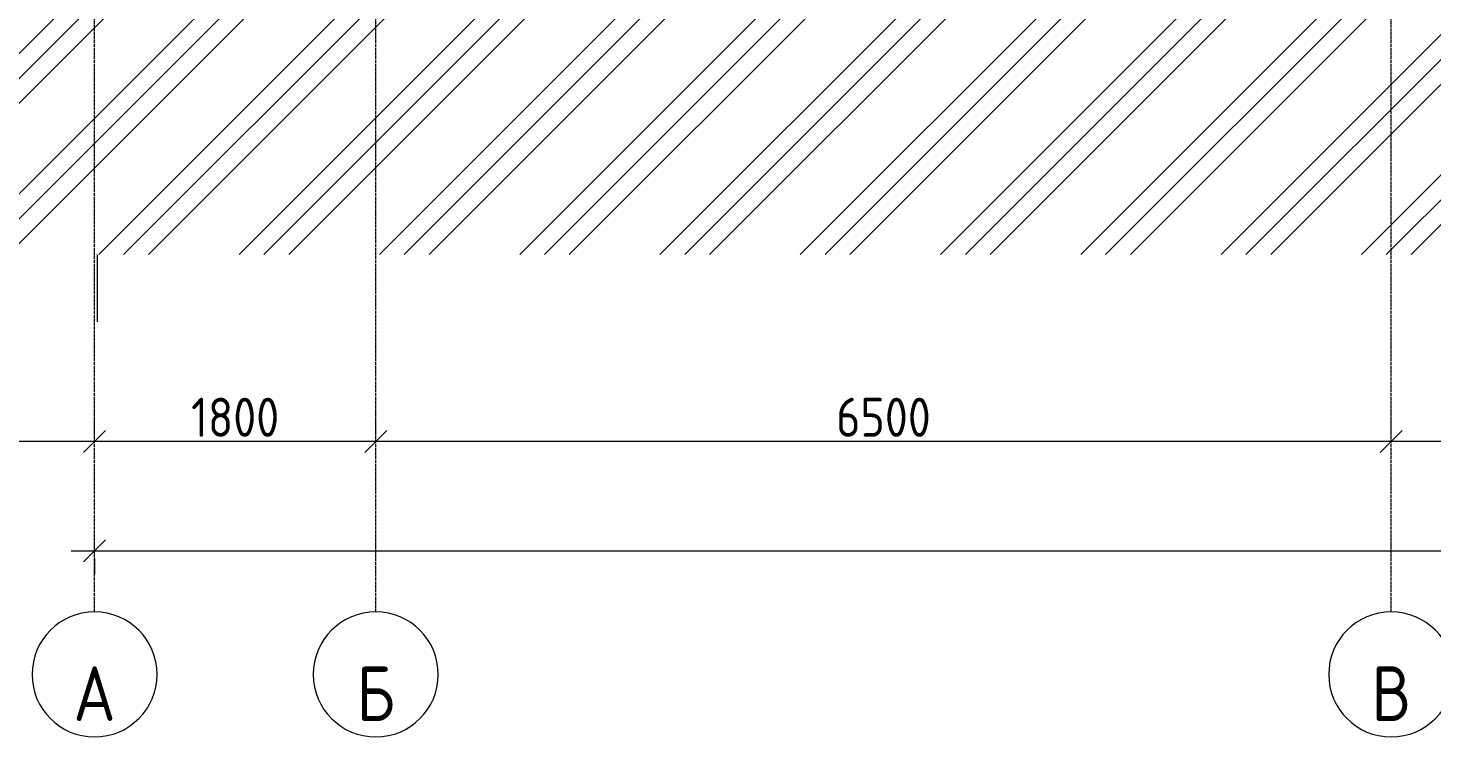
# Model space of a CAD drawing. Header units: millimetres. Extents: x -3929 to 624051, y 52832 to 514950.
# Drawn here: x 483301 to 492287, y 106358 to 110895 of the extents above; entities that cross this region are included whole.
import ezdxf

# ---------------------------------------------------------------- set-up
doc = ezdxf.new("R2010")
doc.units = ezdxf.units.MM
doc.linetypes.add('ADSK_Линия сетки', pattern=[25, 20, -2.5, 0, -2.5])
for name, color, linetype, lineweight in [('Оси', 253, 'Continuous', 9), ('Размеры', 7, 'Continuous', 9), ('Стены внутренние', 7, 'Continuous', 18), ('Узлы', 7, 'Continuous', 18)]:
    doc.layers.add(name, color=color, linetype=linetype, lineweight=lineweight)
doc.styles.add('GOST Common', font='GOST_Common.ttf', dxfattribs={"width": 0.9, "height": 350})
doc.styles.add('GOST Common_1', font='GOST_Common.ttf', dxfattribs={"width": 0.9, "height": 250})
doc.dimstyles.new('ADSK_Основной_2_5_мм_Округление_до_10_мм', dxfattribs={"dimscale": 304.8, "dimtxt": 251.428749, "dimasz": 0.463911, "dimexe": 0.492126, "dimexo": 0.492126, "dimgap": 0.098425, "dimtad": 1, "dimdec": 0, "dimrnd": 10, "dimdsep": 46, "dimtxsty": 'GOST Common_1', "dimblk1": 'OBLIQUE', "dimblk2": 'OBLIQUE', "dimsah": 1, "dimcen": 0.09, "dimdle": 0.492126, "dimazin": 2, "dimtfac": 1, "dimtdec": 4, "dimtix": 1, "dimtmove": 0, "dimatfit": 3, "dimfxl": 1, "dimtvp": 1, "dimtolj": 1, "dimtzin": 0, "dimlwd": 20, "dimlwe": 20, "dimarcsym": 2})

# ---------------------------------------------------------------- blocks, each defined once
blk = doc.blocks.new('Ось сетки - Круг_Ø8 мм-8258-Разрез 2-2')
at = {"layer": 'Оси', "lineweight": 20}
for start, end in [(360, 180), (180, 360)]:
    blk.add_arc((-5, -5988), 400, start, end, dxfattribs=at)
blk = doc.blocks.new('_Oblique')
at = {"color": 0, "linetype": 'ByBlock', "lineweight": -2}
blk.add_line((-0.5, -0.5), (0.5, 0.5), dxfattribs=at)
blk = doc.blocks.new('*D2800')
at = {"layer": 'Defpoints', "color": 0, "transparency": 16777216}
for p in [(492026.1, 108248.8), (492026.1, 108148.9), (496676.1, 108148.9)]:
    blk.add_point(p, dxfattribs=at)
at = {"layer": 'Размеры', "color": 0, "lineweight": 5, "transparency": 16777216}
for p, q in [((492026.1, 108298.9), (492026.1, 108398.8)), ((496676.1, 108298.9), (496676.1, 108398.8)), ((496826.1, 108248.8), (491876.1, 108248.8))]:
    blk.add_line(p, q, dxfattribs=at)
at = {"layer": 'Размеры', "color": 0, "lineweight": 5, "transparency": 16777216, "xscale": 141.4, "yscale": 141.4, "zscale": 141.4, "rotation": 180}
blk.add_blockref('_Oblique', (492026.1, 108248.8), dxfattribs=at)
at = {"layer": 'Размеры', "color": 0, "lineweight": 5, "transparency": 16777216, "xscale": 141.4, "yscale": 141.4, "zscale": 141.4}
blk.add_blockref('_Oblique', (496676.1, 108248.8), dxfattribs=at)
at = {"layer": 'Размеры', "color": 0, "lineweight": 5, "transparency": 16777216, "insert": (494351.1, 108403.8), "char_height": 250, "width": 782.412, "attachment_point": 5, "style": 'GOST Common_1'}
blk.add_mtext('\\A1;4650', dxfattribs=at)
blk = doc.blocks.new('*D2801')
at = {"layer": 'Defpoints', "color": 0, "transparency": 16777216}
for p in [(485526.1, 108248.8), (485526.1, 108148.9), (492026.1, 108148.9)]:
    blk.add_point(p, dxfattribs=at)
at = {"layer": 'Размеры', "color": 0, "lineweight": 5, "transparency": 16777216}
for p, q in [((485526.1, 108298.9), (485526.1, 108398.8)), ((492026.1, 108298.9), (492026.1, 108398.8)), ((492176.1, 108248.8), (485376.1, 108248.8))]:
    blk.add_line(p, q, dxfattribs=at)
at = {"layer": 'Размеры', "color": 0, "lineweight": 5, "transparency": 16777216, "xscale": 141.4, "yscale": 141.4, "zscale": 141.4, "rotation": 180}
blk.add_blockref('_Oblique', (485526.1, 108248.8), dxfattribs=at)
at = {"layer": 'Размеры', "color": 0, "lineweight": 5, "transparency": 16777216, "xscale": 141.4, "yscale": 141.4, "zscale": 141.4}
blk.add_blockref('_Oblique', (492026.1, 108248.8), dxfattribs=at)
at = {"layer": 'Размеры', "color": 0, "lineweight": 5, "transparency": 16777216, "insert": (488776.1, 108403.8), "char_height": 250, "width": 756.843, "attachment_point": 5, "style": 'GOST Common_1'}
blk.add_mtext('\\A1;6500', dxfattribs=at)
blk = doc.blocks.new('*D2802')
at = {"layer": 'Defpoints', "color": 0, "transparency": 16777216}
for p in [(483726.1, 108248.8), (483726.1, 108148.9), (485526.1, 108148.9)]:
    blk.add_point(p, dxfattribs=at)
at = {"layer": 'Размеры', "color": 0, "lineweight": 5, "transparency": 16777216}
for p, q in [((483726.1, 108298.9), (483726.1, 108398.8)), ((485526.1, 108298.9), (485526.1, 108398.8)), ((485676.1, 108248.8), (483576.1, 108248.8))]:
    blk.add_line(p, q, dxfattribs=at)
at = {"layer": 'Размеры', "color": 0, "lineweight": 5, "transparency": 16777216, "xscale": 141.4, "yscale": 141.4, "zscale": 141.4, "rotation": 180}
blk.add_blockref('_Oblique', (483726.1, 108248.8), dxfattribs=at)
at = {"layer": 'Размеры', "color": 0, "lineweight": 5, "transparency": 16777216, "xscale": 141.4, "yscale": 141.4, "zscale": 141.4}
blk.add_blockref('_Oblique', (485526.1, 108248.8), dxfattribs=at)
at = {"layer": 'Размеры', "color": 0, "lineweight": 5, "transparency": 16777216, "insert": (484626.1, 108403.8), "char_height": 250, "width": 700.591, "attachment_point": 5, "style": 'GOST Common_1'}
blk.add_mtext('\\A1;1800', dxfattribs=at)
blk = doc.blocks.new('*D2803')
at = {"layer": 'Defpoints', "color": 0, "transparency": 16777216}
for p in [(481576.1, 108248.8), (481576.1, 108148.9), (483726.1, 108148.9)]:
    blk.add_point(p, dxfattribs=at)
at = {"layer": 'Размеры', "color": 0, "lineweight": 5, "transparency": 16777216}
for p, q in [((481576.1, 108298.9), (481576.1, 108398.8)), ((483726.1, 108298.9), (483726.1, 108398.8)), ((483876.1, 108248.8), (481426.1, 108248.8))]:
    blk.add_line(p, q, dxfattribs=at)
at = {"layer": 'Размеры', "color": 0, "lineweight": 5, "transparency": 16777216, "xscale": 141.4, "yscale": 141.4, "zscale": 141.4, "rotation": 180}
blk.add_blockref('_Oblique', (481576.1, 108248.8), dxfattribs=at)
at = {"layer": 'Размеры', "color": 0, "lineweight": 5, "transparency": 16777216, "xscale": 141.4, "yscale": 141.4, "zscale": 141.4}
blk.add_blockref('_Oblique', (483726.1, 108248.8), dxfattribs=at)
at = {"layer": 'Размеры', "color": 0, "lineweight": 5, "transparency": 16777216, "insert": (482651.1, 108403.8), "char_height": 250, "width": 700.591, "attachment_point": 5, "style": 'GOST Common_1'}
blk.add_mtext('\\A1;2150', dxfattribs=at)
blk = doc.blocks.new('*D2804')
at = {"layer": 'Defpoints', "color": 0, "transparency": 16777216}
for p in [(483726.1, 107648.8), (526776.1, 107648.8), (526776.1, 107548.8)]:
    blk.add_point(p, dxfattribs=at)
at = {"layer": 'Размеры', "color": 0, "lineweight": 5, "transparency": 16777216}
for p, q in [((483576.1, 107548.8), (526926.1, 107548.8)), ((483726.1, 107498.8), (483726.1, 107398.8)), ((526776.1, 107498.8), (526776.1, 107398.8))]:
    blk.add_line(p, q, dxfattribs=at)
at = {"layer": 'Размеры', "color": 0, "lineweight": 5, "transparency": 16777216, "xscale": 141.4, "yscale": 141.4, "zscale": 141.4, "rotation": 180}
blk.add_blockref('_Oblique', (483726.1, 107548.8), dxfattribs=at)
at = {"layer": 'Размеры', "color": 0, "lineweight": 5, "transparency": 16777216, "xscale": 141.4, "yscale": 141.4, "zscale": 141.4}
blk.add_blockref('_Oblique', (526776.1, 107548.8), dxfattribs=at)
at = {"layer": 'Размеры', "color": 0, "lineweight": 5, "transparency": 16777216, "insert": (505251.1, 107703.8), "char_height": 250, "width": 971.623, "attachment_point": 5, "style": 'GOST Common_1'}
blk.add_mtext('\\A1;43050', dxfattribs=at)

msp = doc.modelspace()

# ---------------------------------------------------------------- hatches: boundary and pattern name
at = {"layer": 'Узлы', "lineweight": 5}
h = msp.add_hatch(dxfattribs=at)
h.set_pattern_fill('FP_22', color=256, style=0, pattern_type=2)
h.set_pattern_definition([(45, (492818, 121045.93), (-449.013, 449.013), []), (45, (492976.76, 121045.93), (0, 898.026), []), (45, (492659.26, 121045.93), (0, 898.026), [])])
h.paths.add_polyline_path([(527266.021, 109033.383), (527476.991, 109033.383), (527476.991, 110738.798), (529189.533, 110738.798), (529189.533, 112185.933), (528811.986, 112185.933), (528811.055, 111395.933), (527091.534, 111395.933), (527091.534, 109445.933), (527266.021, 109445.933), (527266.021, 109129.339)])
h.paths.add_polyline_path([(526263.577, 109033.383), (526519.948, 109033.383), (526519.948, 109445.933), (526569.948, 109445.933), (526569.948, 109645.933), (501624.237, 109645.933), (501624.237, 109445.933), (501676.021, 109445.933), (501676.021, 109067.891), (501824.237, 109067.891), (501824.237, 109195.933), (526136.352, 109195.933), (526136.352, 109033.383)])
h.paths.add_polyline_path([(483742.211, 109445.933), (500791.42, 109445.933), (500959.037, 109619.138), (501014.037, 109445.933), (501105.563, 109445.933), (501104.424, 112453.93), (486192.457, 112453.93), (486192.457, 112545.933), (480649.257, 112545.933), (479504.862, 111935.933), (479144.603, 111935.933), (479144.603, 111909.517), (478566.301, 111909.517), (478566.301, 111373.253), (482866.301, 111373.253), (483034.92, 109445.933), (483054.095, 109445.933)])
h.paths.add_polyline_path([(499387.935, 112394.207), (499387.939, 112394.207), (499388.911, 112386.853)])

# ---------------------------------------------------------------- linework, layer by layer
at = {"layer": 'Оси', "linetype": 'ADSK_Линия сетки'}
for p, q in [((485526.112, 107157.883), (485526.112, 128741.962)), ((492026.112, 107157.883), (492026.112, 128741.962)), ((483726.112, 107157.883), (483726.112, 117526.814))]:
    msp.add_line(p, q, dxfattribs=at)
at = {"layer": 'Стены внутренние'}
msp.add_line((483742.211, 109445.933), (483742.211, 109014.872), dxfattribs=at)

# ---------------------------------------------------------------- block references
at = {"layer": 'Оси', "lineweight": 20}
for p in [(483731.112, 112745.933), (485531.112, 112745.933), (492031.112, 112745.933)]:
    msp.add_blockref('Ось сетки - Круг_Ø8 мм-8258-Разрез 2-2', p, dxfattribs=at)

# ---------------------------------------------------------------- texts
at = {"layer": 'Оси', "char_height": 350, "attachment_point": 5, "line_spacing_factor": 1.022766, "style": 'GOST Common'}
for s, insert, width in [('\\pxqc,t0.25714,0.51429,0.77143,1.02857,1.28571,1.54286,1.8,2.05714,2.31429,2.57143,2.82857,3.08571,3.34286,3.6,3.85714,4.11429,4.37143,4.62857,4.88571,5.14286,5.4,5.65714,5.91429,6.17143,6.42857,6.68571,6.94286,7.2,7.45714,7.71429,7.97143,8.22857;{А}', (483725.732, 106634.979), 291.6), ('\\pxqc,t0.25714,0.51429,0.77143,1.02857,1.28571,1.54286,1.8,2.05714,2.31429,2.57143,2.82857,3.08571,3.34286,3.6,3.85714,4.11429,4.37143,4.62857,4.88571,5.14286,5.4,5.65714,5.91429,6.17143,6.42857,6.68571,6.94286,7.2,7.45714,7.71429,7.97143,8.22857;{Б}', (485525.732, 106634.979), 261.9), ('\\pxqc,t0.25714,0.51429,0.77143,1.02857,1.28571,1.54286,1.8,2.05714,2.31429,2.57143,2.82857,3.08571,3.34286,3.6,3.85714,4.11429,4.37143,4.62857,4.88571,5.14286,5.4,5.65714,5.91429,6.17143,6.42857,6.68571,6.94286,7.2,7.45714,7.71429,7.97143,8.22857;{В}', (492025.732, 106634.979), 261.9)]:
    msp.add_mtext(s, dxfattribs=dict(at, insert=insert, width=width))

# ---------------------------------------------------------------- dimensions: what is measured, and where the dimension line sits
at = {"layer": 'Размеры', "lineweight": 5}
for base, p1, p2, override, picture, middle in [((481576.112, 108248.841), (483726.112, 108148.856), (481576.112, 108148.856), {"dimpost": '<>', "dimfxl": 2150, "dimlwd": 5, "dimlwe": 5}, '*D2803', (482651.112, 108403.841)), ((483726.112, 108248.841), (485526.112, 108148.856), (483726.112, 108148.856), {"dimpost": '<>', "dimfxl": 1800, "dimlwd": 5, "dimlwe": 5}, '*D2802', (484626.112, 108403.841)), ((485526.112, 108248.841), (492026.112, 108148.856), (485526.112, 108148.856), {"dimpost": '<>', "dimfxl": 6500, "dimlwd": 5, "dimlwe": 5}, '*D2801', (488776.112, 108403.841)), ((492026.112, 108248.841), (496676.112, 108148.856), (492026.112, 108148.856), {"dimpost": '<>', "dimfxl": 4650, "dimlwd": 5, "dimlwe": 5}, '*D2800', (494351.112, 108403.841)), ((526776.112, 107548.841), (483726.112, 107648.826), (526776.112, 107648.826), {"dimpost": '<>', "dimfxl": 43050, "dimlwd": 5, "dimlwe": 5}, '*D2804', (505251.112, 107703.841))]:
    dim = msp.add_linear_dim(base=base, p1=p1, p2=p2, dimstyle='ADSK_Основной_2_5_мм_Округление_до_10_мм', override=override, dxfattribs=at)
    dim.commit()
    dim.dimension.update_dxf_attribs({"geometry": picture, "text_midpoint": middle})

doc.saveas('drawing.dxf')
